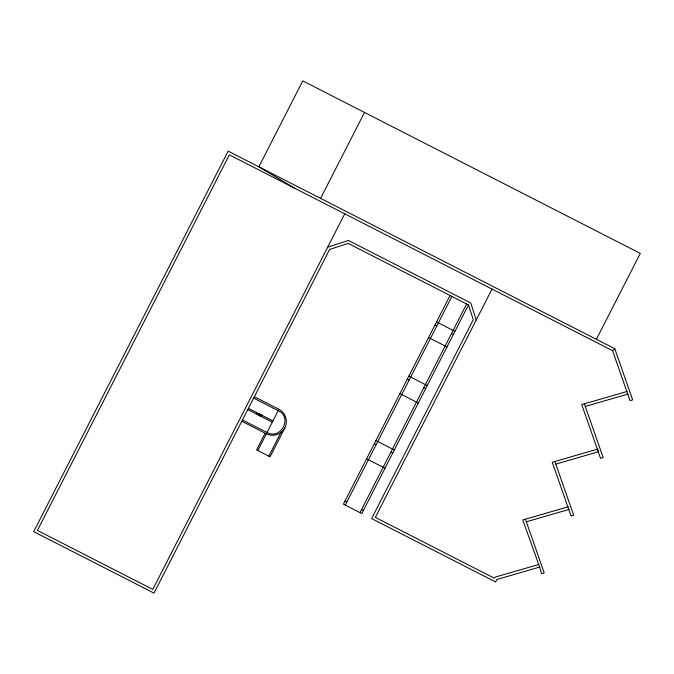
<?xml version="1.0" encoding="UTF-8"?>
<svg xmlns="http://www.w3.org/2000/svg" width="674" height="674" viewBox="0 0 674 674"><rect width="100%" height="100%" fill="white"/><g stroke="black" fill="none" stroke-linecap="round" stroke-linejoin="round"><path stroke-width="1.01" d="M265.008 433.433L256.575 449.92L270.08 456.82L284.908 427.813C288.303 421.267 285.498 412.581 278.901 409.261L254.351 396.716M268.85 456.197L281.454 431.444M258.85 166.815L302.761 80.888L640.3 253.399L596.389 339.317M320.588 198.367L364.499 112.448M344.743 213.801L152.787 589.396L37.407 530.43L229.362 154.843L612.573 350.682L630.013 400.642L632.667 399.876L614.798 348.728L228.157 151.128L33.7 531.634L153.992 593.112L329.628 249.431L348.18 243.424L468.464 304.901L473.266 319.737L371.644 518.584L495.617 581.94L496.873 579.48L539.647 567.087L541.567 573.709L544.213 572.942L525.425 519.191M256.364 413.996L256.988 412.774M258.984 415.336L259.566 414.089M259.111 415.403L259.659 414.139M259.187 415.445L259.819 414.215M259.305 415.504L259.937 414.274M259.406 415.555L260.029 414.325M259.549 415.631L260.172 414.4M259.659 415.681L260.29 414.459M260.113 415.917L260.737 414.687M260.231 415.976L260.855 414.746M260.501 416.119L261.023 414.83M260.745 416.237L261.276 414.965M260.863 416.296L261.495 415.074M260.939 416.338L261.563 415.108M261.285 416.515L261.916 415.285M257.805 450.544L278.901 409.261M450.055 295.49L343.411 504.152L361.828 513.563L468.464 304.901M345.257 505.096L451.892 296.434M359.983 512.619L466.627 303.957M492.028 289.079L375.351 517.379L494.413 578.233L494.96 577.171L538.711 564.492L539.647 567.087M284.908 427.813C281.589 434.401 272.903 437.215 266.356 433.812L241.806 421.267M612.573 350.682L614.798 348.728M327.699 247.156L348.416 240.45L470.738 302.963L476.24 319.973M627.157 391.426L581.738 404.585L600.534 458.328L603.179 457.562L584.383 403.819M585.318 406.414L628.101 394.02M555.839 464.108L598.613 451.706L597.678 449.111L552.25 462.271L571.046 516.023L573.7 515.256L554.904 461.505M568.199 506.797L522.771 519.966L538.711 564.492M526.352 521.794L569.134 509.401M242.438 420.037L267.072 432.413C279.937 440.223 292.508 418.781 279.415 411.292L253.643 398.115M436.541 321.936L454.95 331.347M434.966 325.011L436.811 325.946M451.538 333.478L453.383 334.414M428.571 337.522L446.988 346.925M408.84 376.134L427.257 385.545M407.273 379.201L409.118 380.144M423.845 387.668L425.682 388.612M399.893 393.641L418.301 403.052M375.907 440.577L394.315 449.988M374.34 443.644L376.176 444.587M390.912 452.111L392.748 453.054M366.597 458.792L385.014 468.194M248.394 408.377L272.945 420.921M247.771 409.607L272.313 422.151M344.978 501.085L346.824 502.029M361.55 509.552L363.396 510.496M259.212 167L294.412 188.088"/></g></svg>
